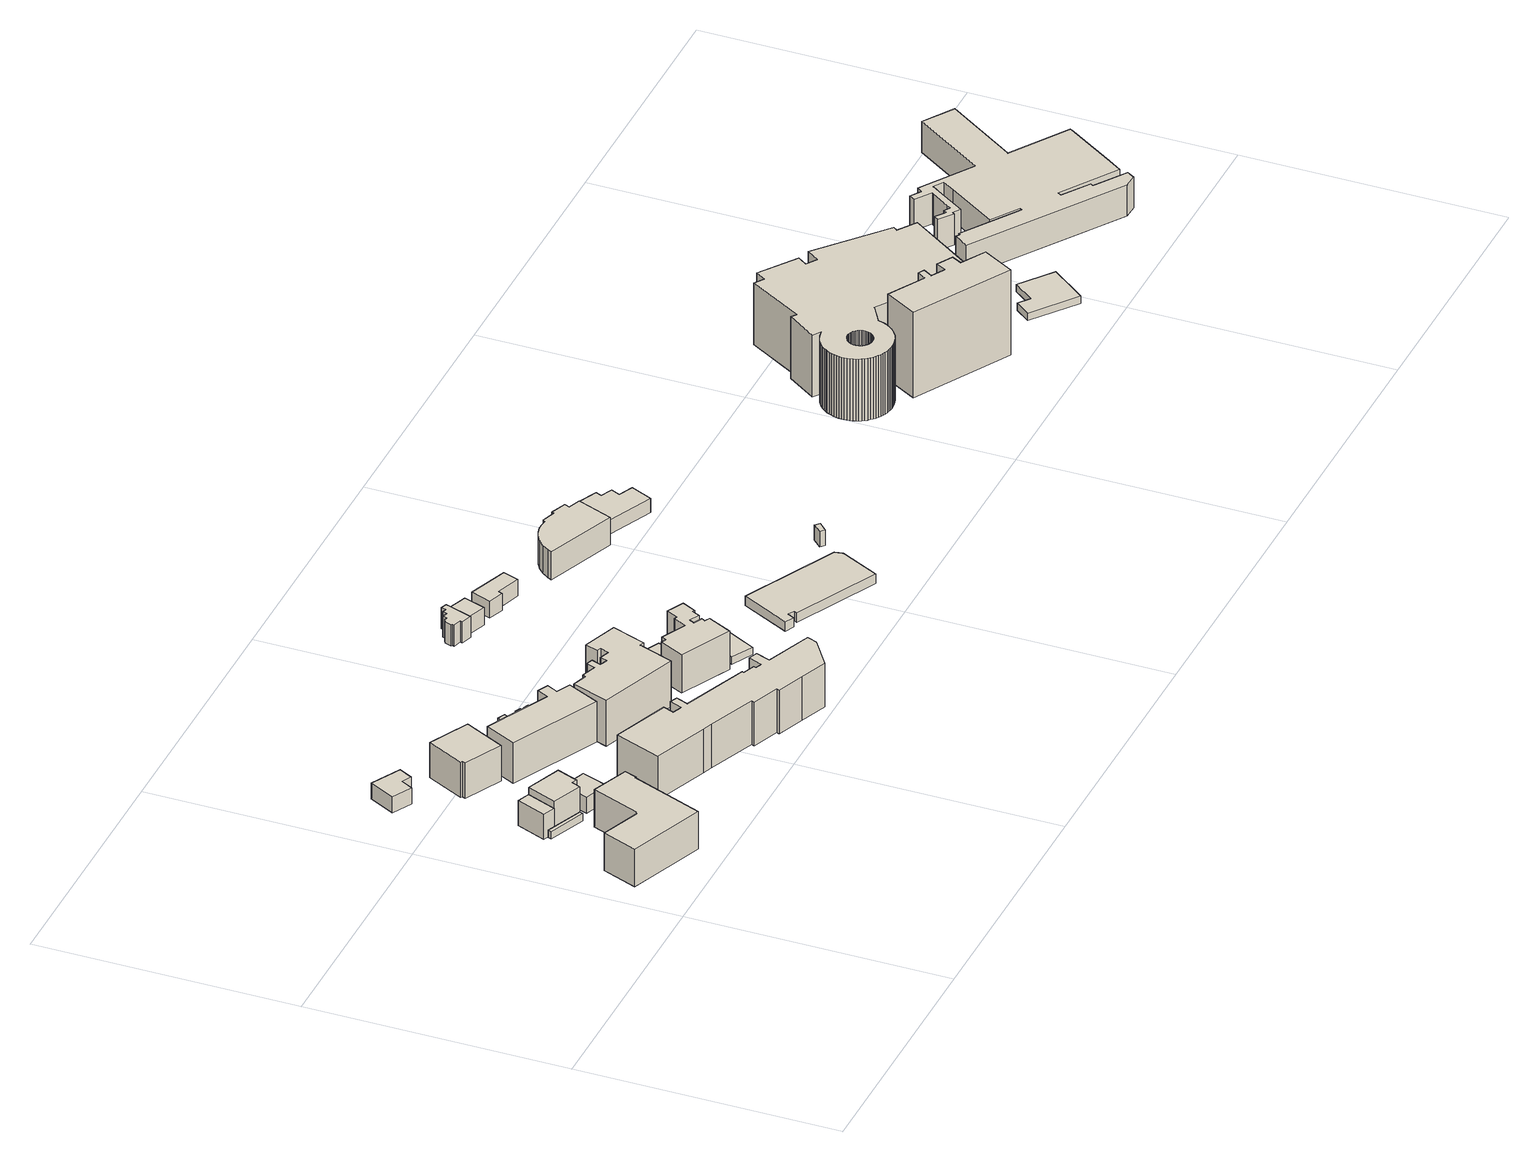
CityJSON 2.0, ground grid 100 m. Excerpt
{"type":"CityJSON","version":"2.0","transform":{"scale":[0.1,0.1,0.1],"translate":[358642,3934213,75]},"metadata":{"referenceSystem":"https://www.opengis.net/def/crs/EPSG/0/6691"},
"CityObjects":{
"building1":{"type":"Building","attributes":{"usage":"422","measuredHeight":16,"storeysAboveGround":3,"BuildingIDAttribute.prefecture":"14","BuildingIDAttribute.city":"14153","BuildingDetailAttribute.totalFloorArea":2285.46,"BuildingDetailAttribute.buildingFootprintArea":761.82,"BuildingDetailAttribute.buildingStructureType":"610","BuildingDetailAttribute.buildingStructureOrgType":"2","BuildingDetailAttribute.orgUsage":"137","BuildingDetailAttribute.surveyYear":2015},"geometry":[{"type":"Solid","lod":"1","boundaries":[[[[0,1,2,3,4,5,6,7,8]],[[7,9,10,8]],[[6,11,9,7]],[[5,12,11,6]],[[4,13,12,5]],[[3,14,13,4]],[[2,15,14,3]],[[1,16,15,2]],[[0,17,16,1]],[[8,10,17,0]],[[9,11,12,13,14,15,16,17,10]]]]}]},
"building2":{"type":"Building","attributes":{"usage":"414","measuredHeight":12,"storeysAboveGround":5,"BuildingIDAttribute.prefecture":"14","BuildingIDAttribute.city":"14153","BuildingDetailAttribute.totalFloorArea":284.4,"BuildingDetailAttribute.buildingFootprintArea":56.88,"BuildingDetailAttribute.buildingStructureType":"610","BuildingDetailAttribute.buildingStructureOrgType":"2","BuildingDetailAttribute.orgUsage":"44","BuildingDetailAttribute.surveyYear":2015},"geometry":[{"type":"Solid","lod":"1","boundaries":[[[[18,19,20,21]],[[20,22,23,21]],[[19,24,22,20]],[[18,25,24,19]],[[21,23,25,18]],[[22,24,25,23]]]]}]},
"building3":{"type":"Building","attributes":{"usage":"414","storeysAboveGround":5,"BuildingIDAttribute.prefecture":"14","BuildingIDAttribute.city":"14153","BuildingDetailAttribute.totalFloorArea":104.4,"BuildingDetailAttribute.buildingFootprintArea":20.88,"BuildingDetailAttribute.buildingStructureType":"610","BuildingDetailAttribute.buildingStructureOrgType":"2","BuildingDetailAttribute.orgUsage":"44","BuildingDetailAttribute.surveyYear":2015},"geometry":[{"type":"Solid","lod":"1","boundaries":[[[[26,27,28,29]],[[28,30,31,29]],[[27,32,30,28]],[[26,33,32,27]],[[29,31,33,26]],[[30,32,33,31]]]]}]},
"building4":{"type":"Building","attributes":{"usage":"414","measuredHeight":14.3,"storeysAboveGround":5,"BuildingIDAttribute.prefecture":"14","BuildingIDAttribute.city":"14153","BuildingDetailAttribute.totalFloorArea":773.36,"BuildingDetailAttribute.buildingFootprintArea":154.67,"BuildingDetailAttribute.buildingStructureType":"610","BuildingDetailAttribute.buildingStructureOrgType":"2","BuildingDetailAttribute.orgUsage":"44","BuildingDetailAttribute.surveyYear":2015},"geometry":[{"type":"Solid","lod":"1","boundaries":[[[[34,35,36,37,38,39]],[[38,40,41,39]],[[37,42,40,38]],[[36,43,42,37]],[[35,44,43,36]],[[34,45,44,35]],[[39,41,45,34]],[[40,42,43,44,45,41]]]]}]},
"building5":{"type":"Building","attributes":{"usage":"411","measuredHeight":7.6,"storeysAboveGround":2,"BuildingIDAttribute.prefecture":"14","BuildingIDAttribute.city":"14153","BuildingDetailAttribute.totalFloorArea":204.3,"BuildingDetailAttribute.buildingFootprintArea":102.15,"BuildingDetailAttribute.buildingStructureType":"601","BuildingDetailAttribute.buildingStructureOrgType":"1","BuildingDetailAttribute.orgUsage":"10","BuildingDetailAttribute.surveyYear":2015},"geometry":[{"type":"Solid","lod":"1","boundaries":[[[[46,47,48,49,50,51]],[[50,52,53,51]],[[49,54,52,50]],[[48,55,54,49]],[[47,56,55,48]],[[46,57,56,47]],[[51,53,57,46]],[[52,54,55,56,57,53]]]]}]},
"building6":{"type":"Building","attributes":{"usage":"411","measuredHeight":7.9,"storeysAboveGround":2,"BuildingIDAttribute.prefecture":"14","BuildingIDAttribute.city":"14153","BuildingDetailAttribute.totalFloorArea":176,"BuildingDetailAttribute.buildingFootprintArea":88,"BuildingDetailAttribute.buildingStructureType":"601","BuildingDetailAttribute.buildingStructureOrgType":"1","BuildingDetailAttribute.orgUsage":"10","BuildingDetailAttribute.surveyYear":2015},"geometry":[{"type":"Solid","lod":"1","boundaries":[[[[58,59,60,61,62,63,64,65]],[[64,66,67,65]],[[63,68,66,64]],[[62,69,68,63]],[[61,70,69,62]],[[60,71,70,61]],[[59,72,71,60]],[[58,73,72,59]],[[65,67,73,58]],[[66,68,69,70,71,72,73,67]]]]}]},
"building7":{"type":"Building","attributes":{"BuildingIDAttribute.prefecture":"14","BuildingIDAttribute.city":"14153","BuildingDetailAttribute.surveyYear":2015},"geometry":[{"type":"Solid","lod":"1","boundaries":[[[[74,75,76,77]],[[76,78,79,77]],[[75,80,78,76]],[[74,81,80,75]],[[77,79,81,74]],[[78,80,81,79]]]]}]},
"building8":{"type":"Building","attributes":{"usage":"414","measuredHeight":15.7,"storeysAboveGround":5,"BuildingIDAttribute.prefecture":"14","BuildingIDAttribute.city":"14153","BuildingDetailAttribute.totalFloorArea":1339.41,"BuildingDetailAttribute.buildingFootprintArea":267.88,"BuildingDetailAttribute.buildingStructureType":"610","BuildingDetailAttribute.buildingStructureOrgType":"2","BuildingDetailAttribute.orgUsage":"44","BuildingDetailAttribute.surveyYear":2015},"geometry":[{"type":"Solid","lod":"1","boundaries":[[[[82,83,84,85,86,87]],[[86,88,89,87]],[[85,90,88,86]],[[84,91,90,85]],[[83,92,91,84]],[[82,93,92,83]],[[87,89,93,82]],[[88,90,91,92,93,89]]]]}]},
"building9":{"type":"Building","attributes":{"measuredHeight":14.6,"BuildingIDAttribute.prefecture":"14","BuildingIDAttribute.city":"14153","BuildingDetailAttribute.surveyYear":2015},"geometry":[{"type":"Solid","lod":"1","boundaries":[[[[94,95,96,97]],[[96,98,99,97]],[[95,100,98,96]],[[94,101,100,95]],[[97,99,101,94]],[[98,100,101,99]]]]}]},
"building10":{"type":"Building","attributes":{"usage":"412","measuredHeight":17.4,"storeysAboveGround":6,"BuildingIDAttribute.prefecture":"14","BuildingIDAttribute.city":"14153","BuildingDetailAttribute.totalFloorArea":2799.77,"BuildingDetailAttribute.buildingFootprintArea":466.63,"BuildingDetailAttribute.buildingStructureType":"610","BuildingDetailAttribute.buildingStructureOrgType":"2","BuildingDetailAttribute.orgUsage":"20","BuildingDetailAttribute.surveyYear":2015},"geometry":[{"type":"Solid","lod":"1","boundaries":[[[[102,103,104,105,106,107,108,109,110,111]],[[110,112,113,111]],[[109,114,112,110]],[[108,115,114,109]],[[107,116,115,108]],[[106,117,116,107]],[[105,118,117,106]],[[104,119,118,105]],[[103,120,119,104]],[[102,121,120,103]],[[111,113,121,102]],[[112,114,115,116,117,118,119,120,121,113]]]]}]},
"building11":{"type":"Building","attributes":{"measuredHeight":3.9,"BuildingIDAttribute.prefecture":"14","BuildingIDAttribute.city":"14153","BuildingDetailAttribute.surveyYear":2015},"geometry":[{"type":"Solid","lod":"1","boundaries":[[[[122,123,124,125]],[[124,126,127,125]],[[123,128,126,124]],[[122,129,128,123]],[[125,127,129,122]],[[126,128,129,127]]]]}]},
"building12":{"type":"Building","attributes":{"measuredHeight":18.2,"BuildingIDAttribute.prefecture":"14","BuildingIDAttribute.city":"14153","BuildingDetailAttribute.surveyYear":2015,"BuildingRiverFloodingRiskAttribute.description":"6","BuildingRiverFloodingRiskAttribute.rankOrg":"1","BuildingRiverFloodingRiskAttribute.depth":0.052,"BuildingRiverFloodingRiskAttribute.adminType":"2","BuildingRiverFloodingRiskAttribute.scale":"2"},"geometry":[{"type":"Solid","lod":"1","boundaries":[[[[130,131,132,133,134,135,136,137,138,139,140,141,142,143,144,145,146,147,148,149,150,151,152,153,154,155]],[[154,156,157,155]],[[153,158,156,154]],[[152,159,158,153]],[[151,160,159,152]],[[150,161,160,151]],[[149,162,161,150]],[[148,163,162,149]],[[147,164,163,148]],[[146,165,164,147]],[[145,166,165,146]],[[144,167,166,145]],[[143,168,167,144]],[[142,169,168,143]],[[141,170,169,142]],[[140,171,170,141]],[[139,172,171,140]],[[138,173,172,139]],[[137,174,173,138]],[[136,175,174,137]],[[135,176,175,136]],[[134,177,176,135]],[[133,178,177,134]],[[132,179,178,133]],[[131,180,179,132]],[[130,181,180,131]],[[155,157,181,130]],[[156,158,159,160,161,162,163,164,165,166,167,168,169,170,171,172,173,174,175,176,177,178,179,180,181,157]]]]}]},
"building13":{"type":"Building","attributes":{"BuildingIDAttribute.prefecture":"14","BuildingIDAttribute.city":"14153","BuildingDetailAttribute.surveyYear":2015},"geometry":[{"type":"Solid","lod":"1","boundaries":[[[[182,183,184,185]],[[184,186,187,185]],[[183,188,186,184]],[[182,189,188,183]],[[185,187,189,182]],[[186,188,189,187]]]]}]},
"building14":{"type":"Building","attributes":{"BuildingIDAttribute.prefecture":"14","BuildingIDAttribute.city":"14153","BuildingDetailAttribute.surveyYear":2015,"BuildingRiverFloodingRiskAttribute.description":"6","BuildingRiverFloodingRiskAttribute.rankOrg":"1","BuildingRiverFloodingRiskAttribute.depth":0.332,"BuildingRiverFloodingRiskAttribute.adminType":"2","BuildingRiverFloodingRiskAttribute.scale":"2"},"geometry":[{"type":"Solid","lod":"1","boundaries":[[[[190,191,192,193]],[[192,194,195,193]],[[191,196,194,192]],[[190,197,196,191]],[[193,195,197,190]],[[194,196,197,195]]]]}]},
"building15":{"type":"Building","attributes":{"usage":"412","measuredHeight":19.7,"storeysAboveGround":6,"BuildingIDAttribute.prefecture":"14","BuildingIDAttribute.city":"14153","BuildingDetailAttribute.totalFloorArea":3585.57,"BuildingDetailAttribute.buildingFootprintArea":597.59,"BuildingDetailAttribute.buildingStructureType":"610","BuildingDetailAttribute.buildingStructureOrgType":"2","BuildingDetailAttribute.orgUsage":"20","BuildingDetailAttribute.surveyYear":2015,"BuildingRiverFloodingRiskAttribute.description":"6","BuildingRiverFloodingRiskAttribute.rankOrg":"1","BuildingRiverFloodingRiskAttribute.depth":0.372,"BuildingRiverFloodingRiskAttribute.adminType":"2","BuildingRiverFloodingRiskAttribute.scale":"2"},"geometry":[{"type":"Solid","lod":"1","boundaries":[[[[198,199,200,201,202,203,204,205,206,207,208,209,210,211,212,213,214,215]],[[214,216,217,215]],[[213,218,216,214]],[[212,219,218,213]],[[211,220,219,212]],[[210,221,220,211]],[[209,222,221,210]],[[208,223,222,209]],[[207,224,223,208]],[[206,225,224,207]],[[205,226,225,206]],[[204,227,226,205]],[[203,228,227,204]],[[202,229,228,203]],[[201,230,229,202]],[[200,231,230,201]],[[199,232,231,200]],[[198,233,232,199]],[[215,217,233,198]],[[216,218,219,220,221,222,223,224,225,226,227,228,229,230,231,232,233,217]]]]}]},
"building16":{"type":"Building","attributes":{"usage":"412","measuredHeight":16.4,"storeysAboveGround":6,"BuildingIDAttribute.prefecture":"14","BuildingIDAttribute.city":"14153","BuildingDetailAttribute.totalFloorArea":1766.77,"BuildingDetailAttribute.buildingFootprintArea":294.46,"BuildingDetailAttribute.buildingStructureType":"610","BuildingDetailAttribute.buildingStructureOrgType":"2","BuildingDetailAttribute.orgUsage":"20","BuildingDetailAttribute.surveyYear":2015,"BuildingRiverFloodingRiskAttribute.description":"6","BuildingRiverFloodingRiskAttribute.rankOrg":"2","BuildingRiverFloodingRiskAttribute.depth":0.562,"BuildingRiverFloodingRiskAttribute.adminType":"2","BuildingRiverFloodingRiskAttribute.scale":"2"},"geometry":[{"type":"Solid","lod":"1","boundaries":[[[[234,235,236,237,238,239,240,241,242,243,244,245,246,247,248,249,250,251]],[[250,252,253,251]],[[249,254,252,250]],[[248,255,254,249]],[[247,256,255,248]],[[246,257,256,247]],[[245,258,257,246]],[[244,259,258,245]],[[243,260,259,244]],[[242,261,260,243]],[[241,262,261,242]],[[240,263,262,241]],[[239,264,263,240]],[[238,265,264,239]],[[237,266,265,238]],[[236,267,266,237]],[[235,268,267,236]],[[234,269,268,235]],[[251,253,269,234]],[[252,254,255,256,257,258,259,260,261,262,263,264,265,266,267,268,269,253]]]]}]},
"building17":{"type":"Building","attributes":{"BuildingIDAttribute.prefecture":"14","BuildingIDAttribute.city":"14153","BuildingDetailAttribute.surveyYear":2015,"BuildingRiverFloodingRiskAttribute.description":"6","BuildingRiverFloodingRiskAttribute.rankOrg":"2","BuildingRiverFloodingRiskAttribute.depth":0.952,"BuildingRiverFloodingRiskAttribute.adminType":"2","BuildingRiverFloodingRiskAttribute.scale":"2"},"geometry":[{"type":"Solid","lod":"1","boundaries":[[[[270,271,272,273]],[[272,274,275,273]],[[271,276,274,272]],[[270,277,276,271]],[[273,275,277,270]],[[274,276,277,275]]]]}]},
"building18":{"type":"Building","attributes":{"BuildingIDAttribute.prefecture":"14","BuildingIDAttribute.city":"14153","BuildingDetailAttribute.surveyYear":2015,"BuildingRiverFloodingRiskAttribute.description":"6","BuildingRiverFloodingRiskAttribute.rankOrg":"2","BuildingRiverFloodingRiskAttribute.depth":1.12,"BuildingRiverFloodingRiskAttribute.adminType":"2","BuildingRiverFloodingRiskAttribute.scale":"2"},"geometry":[{"type":"Solid","lod":"1","boundaries":[[[[278,279,280,281]],[[280,282,283,281]],[[279,284,282,280]],[[278,285,284,279]],[[281,283,285,278]],[[282,284,285,283]]]]}]},
"building19":{"type":"Building","attributes":{"BuildingIDAttribute.prefecture":"14","BuildingIDAttribute.city":"14153","BuildingDetailAttribute.surveyYear":2015,"BuildingRiverFloodingRiskAttribute.description":"6","BuildingRiverFloodingRiskAttribute.rankOrg":"2","BuildingRiverFloodingRiskAttribute.depth":0.981,"BuildingRiverFloodingRiskAttribute.adminType":"2","BuildingRiverFloodingRiskAttribute.scale":"2"},"geometry":[{"type":"Solid","lod":"1","boundaries":[[[[286,287,288,289]],[[288,290,291,289]],[[287,292,290,288]],[[286,293,292,287]],[[289,291,293,286]],[[290,292,293,291]]]]}]},
"building20":{"type":"Building","attributes":{"measuredHeight":10.9,"BuildingIDAttribute.prefecture":"14","BuildingIDAttribute.city":"14153","BuildingDetailAttribute.surveyYear":2015,"BuildingRiverFloodingRiskAttribute.description":"6","BuildingRiverFloodingRiskAttribute.rankOrg":"2","BuildingRiverFloodingRiskAttribute.depth":0.625,"BuildingRiverFloodingRiskAttribute.adminType":"2","BuildingRiverFloodingRiskAttribute.scale":"1","BuildingRiverFloodingRiskAttribute.duration":0.167},"geometry":[{"type":"Solid","lod":"1","boundaries":[[[[294,295,296,297,298,299,300,301,302,303,304,305,306,307,308]],[[307,309,310,308]],[[306,311,309,307]],[[305,312,311,306]],[[304,313,312,305]],[[303,314,313,304]],[[302,315,314,303]],[[301,316,315,302]],[[300,317,316,301]],[[299,318,317,300]],[[298,319,318,299]],[[297,320,319,298]],[[296,321,320,297]],[[295,322,321,296]],[[294,323,322,295]],[[308,310,323,294]],[[309,311,312,313,314,315,316,317,318,319,320,321,322,323,310]]]]}]},
"building21":{"type":"Building","attributes":{"measuredHeight":9.2,"BuildingIDAttribute.prefecture":"14","BuildingIDAttribute.city":"14153","BuildingDetailAttribute.surveyYear":2015,"BuildingRiverFloodingRiskAttribute.description":"6","BuildingRiverFloodingRiskAttribute.rankOrg":"1","BuildingRiverFloodingRiskAttribute.depth":0.484,"BuildingRiverFloodingRiskAttribute.adminType":"2","BuildingRiverFloodingRiskAttribute.scale":"1","BuildingRiverFloodingRiskAttribute.duration":0.167},"geometry":[{"type":"Solid","lod":"1","boundaries":[[[[324,325,326,327]],[[326,328,329,327]],[[325,330,328,326]],[[324,331,330,325]],[[327,329,331,324]],[[328,330,331,329]]]]}]},
"building22":{"type":"Building","attributes":{"measuredHeight":7.6,"BuildingIDAttribute.prefecture":"14","BuildingIDAttribute.city":"14153","BuildingDetailAttribute.surveyYear":2015,"BuildingRiverFloodingRiskAttribute.description":"6","BuildingRiverFloodingRiskAttribute.rankOrg":"2","BuildingRiverFloodingRiskAttribute.depth":0.552,"BuildingRiverFloodingRiskAttribute.adminType":"2","BuildingRiverFloodingRiskAttribute.scale":"1","BuildingRiverFloodingRiskAttribute.duration":0.167},"geometry":[{"type":"Solid","lod":"1","boundaries":[[[[332,333,334,335,336,337]],[[336,338,339,337]],[[335,340,338,336]],[[334,341,340,335]],[[333,342,341,334]],[[332,343,342,333]],[[337,339,343,332]],[[338,340,341,342,343,339]]]]}]},
"building23":{"type":"Building","attributes":{"usage":"402","measuredHeight":4.8,"storeysAboveGround":3,"BuildingIDAttribute.prefecture":"14","BuildingIDAttribute.city":"14153","BuildingDetailAttribute.totalFloorArea":2470.49,"BuildingDetailAttribute.buildingFootprintArea":823.5,"BuildingDetailAttribute.buildingStructureType":"610","BuildingDetailAttribute.buildingStructureOrgType":"2","BuildingDetailAttribute.orgUsage":"71","BuildingDetailAttribute.surveyYear":2015,"BuildingRiverFloodingRiskAttribute.description":"6","BuildingRiverFloodingRiskAttribute.rankOrg":"1","BuildingRiverFloodingRiskAttribute.depth":0.01,"BuildingRiverFloodingRiskAttribute.adminType":"2","BuildingRiverFloodingRiskAttribute.scale":"1"},"geometry":[{"type":"Solid","lod":"1","boundaries":[[[[344,345,346,347,348,349,350,351,352]],[[351,353,354,352]],[[350,355,353,351]],[[349,356,355,350]],[[348,357,356,349]],[[347,358,357,348]],[[346,359,358,347]],[[345,360,359,346]],[[344,361,360,345]],[[352,354,361,344]],[[353,355,356,357,358,359,360,361,354]]]]}]},
"building24":{"type":"Building","attributes":{"measuredHeight":13,"BuildingIDAttribute.prefecture":"14","BuildingIDAttribute.city":"14153","BuildingDetailAttribute.surveyYear":2015,"BuildingRiverFloodingRiskAttribute.description":"6","BuildingRiverFloodingRiskAttribute.rankOrg":"1","BuildingRiverFloodingRiskAttribute.depth":0.442,"BuildingRiverFloodingRiskAttribute.adminType":"2","BuildingRiverFloodingRiskAttribute.scale":"1","BuildingRiverFloodingRiskAttribute.duration":0.15},"geometry":[{"type":"Solid","lod":"1","boundaries":[[[[362,363,364,365,366,367,368,369,370,371,372,373,374,375,376,377]],[[376,378,379,377]],[[375,380,378,376]],[[374,381,380,375]],[[373,382,381,374]],[[372,383,382,373]],[[371,384,383,372]],[[370,385,384,371]],[[369,386,385,370]],[[368,387,386,369]],[[367,388,387,368]],[[366,389,388,367]],[[365,390,389,366]],[[364,391,390,365]],[[363,392,391,364]],[[362,393,392,363]],[[377,379,393,362]],[[378,380,381,382,383,384,385,386,387,388,389,390,391,392,393,379]]]]}]},
"building25":{"type":"Building","attributes":{"measuredHeight":6.5,"BuildingIDAttribute.prefecture":"14","BuildingIDAttribute.city":"14153","BuildingDetailAttribute.surveyYear":2015,"BuildingRiverFloodingRiskAttribute.description":"6","BuildingRiverFloodingRiskAttribute.rankOrg":"2","BuildingRiverFloodingRiskAttribute.depth":2.28,"BuildingRiverFloodingRiskAttribute.adminType":"2","BuildingRiverFloodingRiskAttribute.scale":"1"},"geometry":[{"type":"Solid","lod":"1","boundaries":[[[[394,395,396,397]],[[396,398,399,397]],[[395,400,398,396]],[[394,401,400,395]],[[397,399,401,394]],[[398,400,401,399]]]]}]},
"building26":{"type":"Building","attributes":{"measuredHeight":6.8,"BuildingIDAttribute.prefecture":"14","BuildingIDAttribute.city":"14153","BuildingDetailAttribute.surveyYear":2015,"BuildingRiverFloodingRiskAttribute.description":"6","BuildingRiverFloodingRiskAttribute.rankOrg":"2","BuildingRiverFloodingRiskAttribute.depth":0.501,"BuildingRiverFloodingRiskAttribute.adminType":"2","BuildingRiverFloodingRiskAttribute.scale":"1","BuildingRiverFloodingRiskAttribute.duration":0.133},"geometry":[{"type":"Solid","lod":"1","boundaries":[[[[402,403,404,405,406,407,408,409]],[[408,410,411,409]],[[407,412,410,408]],[[406,413,412,407]],[[405,414,413,406]],[[404,415,414,405]],[[403,416,415,404]],[[402,417,416,403]],[[409,411,417,402]],[[410,412,413,414,415,416,417,411]]]]}]},
"building27":{"type":"Building","attributes":{"usage":"412","measuredHeight":37.3,"storeysAboveGround":12,"BuildingIDAttribute.prefecture":"14","BuildingIDAttribute.city":"14153","BuildingDetailAttribute.totalFloorArea":5883.59,"BuildingDetailAttribute.buildingFootprintArea":490.3,"BuildingDetailAttribute.buildingStructureType":"610","BuildingDetailAttribute.buildingStructureOrgType":"2","BuildingDetailAttribute.orgUsage":"20","BuildingDetailAttribute.surveyYear":2015,"BuildingRiverFloodingRiskAttribute.description":"6","BuildingRiverFloodingRiskAttribute.rankOrg":"2","BuildingRiverFloodingRiskAttribute.depth":0.637,"BuildingRiverFloodingRiskAttribute.adminType":"2","BuildingRiverFloodingRiskAttribute.scale":"1","BuildingRiverFloodingRiskAttribute.duration":0.133},"geometry":[{"type":"Solid","lod":"1","boundaries":[[[[418,419,420,421,422,423,424,425,426,427,428,429]],[[428,430,431,429]],[[427,432,430,428]],[[426,433,432,427]],[[425,434,433,426]],[[424,435,434,425]],[[423,436,435,424]],[[422,437,436,423]],[[421,438,437,422]],[[420,439,438,421]],[[419,440,439,420]],[[418,441,440,419]],[[429,431,441,418]],[[430,432,433,434,435,436,437,438,439,440,441,431]]]]}]},
"building28":{"type":"Building","attributes":{"usage":"402","measuredHeight":31.8,"storeysAboveGround":7,"BuildingIDAttribute.prefecture":"14","BuildingIDAttribute.city":"14153","BuildingDetailAttribute.totalFloorArea":14407.51,"BuildingDetailAttribute.buildingFootprintArea":2058.22,"BuildingDetailAttribute.buildingStructureType":"610","BuildingDetailAttribute.buildingStructureOrgType":"2","BuildingDetailAttribute.orgUsage":"71","BuildingDetailAttribute.surveyYear":2015,"BuildingRiverFloodingRiskAttribute.description":"6","BuildingRiverFloodingRiskAttribute.rankOrg":"2","BuildingRiverFloodingRiskAttribute.depth":0.597,"BuildingRiverFloodingRiskAttribute.adminType":"2","BuildingRiverFloodingRiskAttribute.scale":"1","BuildingRiverFloodingRiskAttribute.duration":0.133},"geometry":[{"type":"Solid","lod":"1","boundaries":[[[[442,443,444,445,446,447,448,449,450,451,452,453,454,455,456,457,458,459,460,461,462,463,464,465,466,467,468,469,470,471,472,473,474,475,476,477,478,479,480,481,482,483,484,485,486,487,488,489,490,491,492,493,494,495,496,497,498,499,500,501,502,503,504,505,506,507,508,509,510,511,512,513,514],[515,516,517,518,519,520,521,522,523,524,525,526,527,528,529,530,531,532,533,534,535,536,537,538,539,540,541,542,543,544,545,546,547,548,549,550,551,552,553,554,555,556,557,558,559,560,561,562]],[[513,563,564,514]],[[512,565,563,513]],[[511,566,565,512]],[[510,567,566,511]],[[509,568,567,510]],[[508,569,568,509]],[[507,570,569,508]],[[506,571,570,507]],[[505,572,571,506]],[[504,573,572,505]],[[503,574,573,504]],[[502,575,574,503]],[[501,576,575,502]],[[500,577,576,501]],[[499,578,577,500]],[[498,579,578,499]],[[497,580,579,498]],[[496,581,580,497]],[[495,582,581,496]],[[494,583,582,495]],[[493,584,583,494]],[[492,585,584,493]],[[491,586,585,492]],[[490,587,586,491]],[[489,588,587,490]],[[488,589,588,489]],[[487,590,589,488]],[[486,591,590,487]],[[485,592,591,486]],[[484,593,592,485]],[[483,594,593,484]],[[482,595,594,483]],[[481,596,595,482]],[[480,597,596,481]],[[479,598,597,480]],[[478,599,598,479]],[[477,600,599,478]],[[476,601,600,477]],[[475,602,601,476]],[[474,603,602,475]],[[473,604,603,474]],[[472,605,604,473]],[[471,606,605,472]],[[470,607,606,471]],[[469,608,607,470]],[[468,609,608,469]],[[467,610,609,468]],[[466,611,610,467]],[[465,612,611,466]],[[464,613,612,465]],[[463,614,613,464]],[[462,615,614,463]],[[461,616,615,462]],[[460,617,616,461]],[[459,618,617,460]],[[458,619,618,459]],[[457,620,619,458]],[[456,621,620,457]],[[455,622,621,456]],[[454,623,622,455]],[[453,624,623,454]],[[452,625,624,453]],[[451,626,625,452]],[[450,627,626,451]],[[449,628,627,450]],[[448,629,628,449]],[[447,630,629,448]],[[446,631,630,447]],[[445,632,631,446]],[[444,633,632,445]],[[443,634,633,444]],[[442,635,634,443]],[[514,564,635,442]],[[561,636,637,562]],[[560,638,636,561]],[[559,639,638,560]],[[558,640,639,559]],[[557,641,640,558]],[[556,642,641,557]],[[555,643,642,556]],[[554,644,643,555]],[[553,645,644,554]],[[552,646,645,553]],[[551,647,646,552]],[[550,648,647,551]],[[549,649,648,550]],[[548,650,649,549]],[[547,651,650,548]],[[546,652,651,547]],[[545,653,652,546]],[[544,654,653,545]],[[543,655,654,544]],[[542,656,655,543]],[[541,657,656,542]],[[540,658,657,541]],[[539,659,658,540]],[[538,660,659,539]],[[537,661,660,538]],[[536,662,661,537]],[[535,663,662,536]],[[534,664,663,535]],[[533,665,664,534]],[[532,666,665,533]],[[531,667,666,532]],[[530,668,667,531]],[[529,669,668,530]],[[528,670,669,529]],[[527,671,670,528]],[[526,672,671,527]],[[525,673,672,526]],[[524,674,673,525]],[[523,675,674,524]],[[522,676,675,523]],[[521,677,676,522]],[[520,678,677,521]],[[519,679,678,520]],[[518,680,679,519]],[[517,681,680,518]],[[516,682,681,517]],[[515,683,682,516]],[[562,637,683,515]],[[563,565,566,567,568,569,570,571,572,573,574,575,576,577,578,579,580,581,582,583,584,585,586,587,588,589,590,591,592,593,594,595,596,597,598,599,600,601,602,603,604,605,606,607,608,609,610,611,612,613,614,615,616,617,618,619,620,621,622,623,624,625,626,627,628,629,630,631,632,633,634,635,564],[636,638,639,640,641,642,643,644,645,646,647,648,649,650,651,652,653,654,655,656,657,658,659,660,661,662,663,664,665,666,667,668,669,670,671,672,673,674,675,676,677,678,679,680,681,682,683,637]]]]}]},
"building29":{"type":"Building","attributes":{"usage":"402","storeysAboveGround":1,"BuildingIDAttribute.prefecture":"14","BuildingIDAttribute.city":"14153","BuildingDetailAttribute.totalFloorArea":308.2,"BuildingDetailAttribute.buildingFootprintArea":308.2,"BuildingDetailAttribute.buildingStructureType":"610","BuildingDetailAttribute.buildingStructureOrgType":"2","BuildingDetailAttribute.orgUsage":"72","BuildingDetailAttribute.surveyYear":2015,"BuildingRiverFloodingRiskAttribute.description":"6","BuildingRiverFloodingRiskAttribute.rankOrg":"2","BuildingRiverFloodingRiskAttribute.depth":0.534,"BuildingRiverFloodingRiskAttribute.adminType":"2","BuildingRiverFloodingRiskAttribute.scale":"2","BuildingRiverFloodingRiskAttribute.duration":0.0333},"geometry":[{"type":"Solid","lod":"1","boundaries":[[[[684,685,686,687,688,689]],[[688,690,691,689]],[[687,692,690,688]],[[686,693,692,687]],[[685,694,693,686]],[[684,695,694,685]],[[689,691,695,684]],[[690,692,693,694,695,691]]]]}]},
"building30":{"type":"Building","attributes":{"BuildingIDAttribute.prefecture":"14","BuildingIDAttribute.city":"14153","BuildingDetailAttribute.surveyYear":2015,"BuildingRiverFloodingRiskAttribute.description":"6","BuildingRiverFloodingRiskAttribute.rankOrg":"1","BuildingRiverFloodingRiskAttribute.depth":0.227,"BuildingRiverFloodingRiskAttribute.adminType":"2","BuildingRiverFloodingRiskAttribute.scale":"1"},"geometry":[{"type":"Solid","lod":"1","boundaries":[[[[696,697,698,699]],[[698,700,701,699]],[[697,702,700,698]],[[696,703,702,697]],[[699,701,703,696]],[[700,702,703,701]]]]}]},
"building31":{"type":"Building","attributes":{"measuredHeight":15,"BuildingIDAttribute.prefecture":"14","BuildingIDAttribute.city":"14153","BuildingDetailAttribute.surveyYear":2015,"BuildingRiverFloodingRiskAttribute.description":"6","BuildingRiverFloodingRiskAttribute.rankOrg":"1","BuildingRiverFloodingRiskAttribute.depth":0.0574,"BuildingRiverFloodingRiskAttribute.adminType":"2","BuildingRiverFloodingRiskAttribute.scale":"1"},"geometry":[{"type":"Solid","lod":"1","boundaries":[[[[704,705,706,707,708,709,710,711,712,713,714,715,716,717,718,719,720,721,722,723,724,725,726,727,728,729,730,731,732,733,734,735,736,737,738,739,740,741,742,743,744,745]],[[744,746,747,745]],[[743,748,746,744]],[[742,749,748,743]],[[741,750,749,742]],[[740,751,750,741]],[[739,752,751,740]],[[738,753,752,739]],[[737,754,753,738]],[[736,755,754,737]],[[735,756,755,736]],[[734,757,756,735]],[[733,758,757,734]],[[732,759,758,733]],[[731,760,759,732]],[[730,761,760,731]],[[729,762,761,730]],[[728,763,762,729]],[[727,764,763,728]],[[726,765,764,727]],[[725,766,765,726]],[[724,767,766,725]],[[723,768,767,724]],[[722,769,768,723]],[[721,770,769,722]],[[720,771,770,721]],[[719,772,771,720]],[[718,773,772,719]],[[717,774,773,718]],[[716,775,774,717]],[[715,776,775,716]],[[714,777,776,715]],[[713,778,777,714]],[[712,779,778,713]],[[711,780,779,712]],[[710,781,780,711]],[[709,782,781,710]],[[708,783,782,709]],[[707,784,783,708]],[[706,785,784,707]],[[705,786,785,706]],[[704,787,786,705]],[[745,747,787,704]],[[746,748,749,750,751,752,753,754,755,756,757,758,759,760,761,762,763,764,765,766,767,768,769,770,771,772,773,774,775,776,777,778,779,780,781,782,783,784,785,786,787,747]]]]}]}
},
"vertices":[
[2,179,82],[54,313,82],[205,254,82],[213,259,82],[286,444,82],[428,388,82],[409,340,82],[405,342,82],[296,64,82],[405,342,237],[296,64,237],[409,340,237],[428,388,237],[286,444,237],[213,259,237],[205,254,237],[54,313,237],[2,179,237],
[155,577,78],[201,691,78],[249,672,78],[203,558,78],[249,672,181],[203,558,181],[201,691,181],[155,577,181],
[311,508,82],[305,494,82],[162,552,82],[168,566,82],[162,552,112],[168,566,112],[305,494,112],[311,508,112],
[352,537,75],[333,545,75],[319,511,75],[203,558,75],[249,672,75],[384,618,75],[249,672,210],[384,618,210],[203,558,210],[319,511,210],[333,545,210],[352,537,210],
[259,1109,67],[224,1128,67],[199,1082,67],[123,1123,67],[175,1222,67],[287,1162,67],[175,1222,133],[287,1162,133],[123,1123,133],[199,1082,133],[224,1128,133],[259,1109,133],
[447,485,73],[444,476,73],[365,505,73],[396,592,73],[403,589,73],[408,603,73],[496,571,73],[462,479,73],[496,571,139],[462,479,139],[408,603,139],[403,589,139],[396,592,139],[365,505,139],[444,476,139],[447,485,139],
[535,393,64],[560,453,64],[576,446,64],[551,386,64],[576,446,94],[551,386,94],[560,453,94],[535,393,94],
[442,852,69],[296,925,69],[302,938,69],[295,941,69],[367,1085,69],[520,1008,69],[367,1085,215],[520,1008,215],[295,941,215],[302,938,215],[296,925,215],[442,852,215],
[582,892,74],[600,930,74],[629,916,74],[610,878,74],[629,916,209],[610,878,209],[600,930,209],[582,892,209],
[445,808,67],[504,929,67],[582,892,67],[610,878,67],[751,809,67],[772,852,67],[814,832,67],[793,790,67],[846,764,67],[787,641,67],[846,764,234],[787,641,234],[793,790,234],[814,832,234],[772,852,234],[751,809,234],[610,878,234],[582,892,234],[504,929,234],[445,808,234],
[593,1085,56],[566,1031,56],[550,1039,56],[576,1093,56],[550,1039,93],[576,1093,93],[566,1031,93],[593,1085,93],
[837,413,58],[821,372,58],[857,358,58],[876,406,58],[906,394,58],[887,347,58],[1139,248,58],[1136,241,58],[1183,223,58],[1179,214,58],[1204,204,58],[1225,258,58],[1260,244,58],[1239,189,58],[1416,120,58],[1402,82,58],[1292,5,58],[1186,47,58],[1081,88,58],[1085,98,58],[981,139,58],[985,150,58],[801,223,58],[763,237,58],[552,320,58],[621,497,58],[552,320,238],[621,497,238],[763,237,238],[801,223,238],[985,150,238],[981,139,238],[1085,98,238],[1081,88,238],[1186,47,238],[1292,5,238],[1402,82,238],[1416,120,238],[1239,189,238],[1260,244,238],[1225,258,238],[1204,204,238],[1179,214,238],[1183,223,238],[1136,241,238],[1139,248,238],[887,347,238],[906,394,238],[876,406,238],[857,358,238],[821,372,238],[837,413,238],
[803,901,54],[833,960,54],[852,950,54],[821,892,54],[852,950,84],[821,892,84],[833,960,84],[803,901,84],
[836,884,52],[866,943,52],[885,933,52],[855,874,52],[885,933,82],[855,874,82],[866,943,82],[836,884,82],
[823,620,32],[875,761,32],[930,741,32],[935,754,32],[995,733,32],[1007,767,32],[1031,758,32],[1018,722,32],[1048,710,32],[1058,738,32],[1096,724,32],[1109,758,32],[1091,764,32],[1109,814,32],[1244,765,32],[1196,634,32],[1179,640,32],[1130,507,32],[1179,640,221],[1130,507,221],[1196,634,221],[1244,765,221],[1109,814,221],[1091,764,221],[1109,758,221],[1096,724,221],[1058,738,221],[1048,710,221],[1018,722,221],[1031,758,221],[1007,767,221],[995,733,221],[935,754,221],[930,741,221],[875,761,221],[823,620,221],
[1196,495,49],[1242,589,49],[1261,580,49],[1270,599,49],[1367,551,49],[1392,602,49],[1402,597,49],[1424,642,49],[1489,609,49],[1463,556,49],[1455,560,49],[1441,531,49],[1402,550,49],[1393,530,49],[1426,514,49],[1419,501,49],[1438,491,49],[1392,398,49],[1438,491,207],[1392,398,207],[1419,501,207],[1426,514,207],[1393,530,207],[1402,550,207],[1441,531,207],[1455,560,207],[1463,556,207],[1489,609,207],[1424,642,207],[1402,597,207],[1392,602,207],[1367,551,207],[1270,599,207],[1261,580,207],[1242,589,207],[1196,495,207],
[1287,637,50],[1271,645,50],[1313,730,50],[1329,723,50],[1313,730,80],[1329,723,80],[1271,645,80],[1287,637,80],
[1303,651,42],[1331,710,42],[1417,670,42],[1390,611,42],[1417,670,72],[1390,611,72],[1331,710,72],[1303,651,72],
[1503,562,51],[1585,519,51],[1502,358,51],[1420,401,51],[1502,358,81],[1420,401,81],[1585,519,81],[1503,562,81],
[1235,1321,18],[1238,1329,18],[1207,1339,18],[1210,1347,18],[1204,1349,18],[1214,1376,18],[1227,1382,18],[1237,1379,18],[1243,1396,18],[1262,1389,18],[1268,1407,18],[1283,1402,18],[1290,1421,18],[1313,1412,18],[1277,1307,18],[1313,1412,105],[1277,1307,105],[1290,1421,105],[1283,1402,105],[1268,1407,105],[1262,1389,105],[1243,1396,105],[1237,1379,105],[1227,1382,105],[1214,1376,105],[1204,1349,105],[1210,1347,105],[1207,1339,105],[1238,1329,105],[1235,1321,105],
[1284,1314,26],[1314,1398,26],[1384,1372,26],[1354,1288,26],[1384,1372,98],[1354,1288,98],[1314,1398,98],[1284,1314,98],
[1545,1243,37],[1452,1276,37],[1446,1259,37],[1385,1281,37],[1414,1359,37],[1567,1303,37],[1414,1359,106],[1567,1303,106],[1385,1281,106],[1446,1259,106],[1452,1276,106],[1545,1243,106],
[1768,314,35],[1744,326,35],[1731,300,35],[1697,317,35],[1790,504,35],[2152,323,35],[2158,292,35],[2083,141,35],[1761,301,35],[2083,141,74],[1761,301,74],[2158,292,74],[2152,323,74],[1790,504,74],[1697,317,74],[1731,300,74],[1744,326,74],[1768,314,74],
[1690,1178,30],[1698,1196,30],[1716,1221,30],[1737,1241,30],[1762,1256,30],[1784,1266,30],[1809,1272,30],[1830,1272,30],[1853,1269,30],[1860,1278,30],[1912,1260,30],[1915,1269,30],[1975,1246,30],[1967,1226,30],[2014,1208,30],[1961,1072,30],[2014,1208,145],[1961,1072,145],[1967,1226,145],[1975,1246,145],[1915,1269,145],[1912,1260,145],[1860,1278,145],[1853,1269,145],[1830,1272,145],[1809,1272,145],[1784,1266,145],[1762,1256,145],[1737,1241,145],[1716,1221,145],[1698,1196,145],[1690,1178,145],
[2258,421,4],[2289,453,4],[2306,438,4],[2274,406,4],[2306,438,67],[2274,406,67],[2289,453,67],[2258,421,67],
[2009,1092,40],[2072,1233,40],[2145,1200,40],[2135,1177,40],[2180,1157,40],[2164,1122,40],[2220,1097,40],[2183,1014,40],[2220,1097,99],[2183,1014,99],[2164,1122,99],[2180,1157,99],[2135,1177,99],[2145,1200,99],[2072,1233,99],[2009,1092,99],
[3179,452,32],[3250,576,32],[3390,496,32],[3409,529,32],[3432,516,32],[3411,481,32],[3461,452,32],[3483,490,32],[3542,456,32],[3521,418,32],[3615,364,32],[3546,242,32],[3615,364,384],[3546,242,384],[3521,418,384],[3542,456,384],[3483,490,384],[3461,452,384],[3411,481,384],[3432,516,384],[3409,529,384],[3390,496,384],[3250,576,384],[3179,452,384],
[3480,998,25],[3455,963,25],[3495,936,25],[3528,984,25],[3775,769,25],[3763,753,25],[3833,705,25],[3635,415,25],[3299,645,25],[3232,604,25],[3232,603,25],[3229,593,25],[3226,583,25],[3222,574,25],[3218,565,25],[3212,556,25],[3206,548,25],[3200,540,25],[3192,533,25],[3184,527,25],[3176,521,25],[3168,515,25],[3158,511,25],[3149,507,25],[3139,504,25],[3129,502,25],[3119,500,25],[3109,499,25],[3099,499,25],[3089,500,25],[3079,502,25],[3069,504,25],[3059,508,25],[3050,512,25],[3041,516,25],[3033,522,25],[3024,528,25],[3017,534,25],[3010,542,25],[3003,549,25],[2997,558,25],[2992,566,25],[2987,576,25],[2984,585,25],[2981,595,25],[2978,605,25],[2977,615,25],[2976,625,25],[2976,635,25],[2977,645,25],[2979,655,25],[2981,665,25],[2985,675,25],[2989,684,25],[2993,693,25],[2999,701,25],[3005,710,25],[3011,717,25],[3019,724,25],[3027,731,25],[3035,737,25],[3044,742,25],[3053,746,25],[3062,750,25],[3072,753,25],[3082,755,25],[3092,757,25],[3062,777,25],[3139,888,25],[3159,874,25],[3281,1083,25],[3316,1059,25],[3342,1097,25],[3106,574,25],[3112,574,25],[3118,574,25],[3123,576,25],[3129,578,25],[3134,581,25],[3139,585,25],[3143,589,25],[3147,594,25],[3150,599,25],[3152,605,25],[3154,610,25],[3155,616,25],[3155,622,25],[3154,628,25],[3153,634,25],[3150,640,25],[3147,645,25],[3144,650,25],[3139,654,25],[3135,658,25],[3129,661,25],[3124,663,25],[3118,665,25],[3112,666,25],[3106,666,25],[3100,665,25],[3094,663,25],[3089,661,25],[3084,658,25],[3079,655,25],[3074,650,25],[3071,646,25],[3068,640,25],[3065,635,25],[3064,629,25],[3063,623,25],[3063,617,25],[3064,611,25],[3065,605,25],[3067,600,25],[3070,594,25],[3074,589,25],[3078,585,25],[3083,581,25],[3088,578,25],[3094,576,25],[3100,574,25],[3316,1059,280],[3342,1097,280],[3281,1083,280],[3159,874,280],[3139,888,280],[3062,777,280],[3092,757,280],[3082,755,280],[3072,753,280],[3062,750,280],[3053,746,280],[3044,742,280],[3035,737,280],[3027,731,280],[3019,724,280],[3011,717,280],[3005,710,280],[2999,701,280],[2993,693,280],[2989,684,280],[2985,675,280],[2981,665,280],[2979,655,280],[2977,645,280],[2976,635,280],[2976,625,280],[2977,615,280],[2978,605,280],[2981,595,280],[2984,585,280],[2987,576,280],[2992,566,280],[2997,558,280],[3003,549,280],[3010,542,280],[3017,534,280],[3024,528,280],[3033,522,280],[3041,516,280],[3050,512,280],[3059,508,280],[3069,504,280],[3079,502,280],[3089,500,280],[3099,499,280],[3109,499,280],[3119,500,280],[3129,502,280],[3139,504,280],[3149,507,280],[3158,511,280],[3168,515,280],[3176,521,280],[3184,527,280],[3192,533,280],[3200,540,280],[3206,548,280],[3212,556,280],[3218,565,280],[3222,574,280],[3226,583,280],[3229,593,280],[3232,603,280],[3232,604,280],[3299,645,280],[3635,415,280],[3833,705,280],[3763,753,280],[3775,769,280],[3528,984,280],[3495,936,280],[3455,963,280],[3480,998,280],[3094,576,280],[3100,574,280],[3088,578,280],[3083,581,280],[3078,585,280],[3074,589,280],[3070,594,280],[3067,600,280],[3065,605,280],[3064,611,280],[3063,617,280],[3063,623,280],[3064,629,280],[3065,635,280],[3068,640,280],[3071,646,280],[3074,650,280],[3079,655,280],[3084,658,280],[3089,661,280],[3094,663,280],[3100,665,280],[3106,666,280],[3112,666,280],[3118,665,280],[3124,663,280],[3129,661,280],[3135,658,280],[3139,654,280],[3144,650,280],[3147,645,280],[3150,640,280],[3153,634,280],[3154,628,280],[3155,622,280],[3155,616,280],[3154,610,280],[3152,605,280],[3150,599,280],[3147,594,280],[3143,589,280],[3139,585,280],[3134,581,280],[3129,578,280],[3123,576,280],[3118,574,280],[3112,574,280],[3106,574,280],
[3752,265,39],[3796,322,39],[3839,289,39],[3900,368,39],[4023,272,39],[3918,136,39],[4023,272,69],[3918,136,69],[3900,368,69],[3839,289,69],[3796,322,69],[3752,265,69],
[3854,664,39],[3952,620,39],[3916,564,39],[3827,604,39],[3916,564,69],[3827,604,69],[3952,620,69],[3854,664,69],
[4196,838,38],[4381,716,38],[4562,988,38],[4676,912,38],[4495,642,38],[4711,500,38],[4701,484,38],[4584,305,38],[4548,251,38],[4336,391,38],[4328,379,38],[4430,310,38],[4423,299,38],[4542,219,38],[4523,190,38],[4471,192,38],[3923,561,38],[3960,616,38],[3975,606,38],[3980,613,38],[4195,468,38],[4201,476,38],[4095,545,38],[4218,732,38],[4247,777,38],[4210,801,38],[4181,757,38],[4118,661,38],[4090,680,38],[4083,672,38],[4030,710,38],[4043,729,38],[4082,701,38],[4090,713,38],[4112,699,38],[4122,715,38],[4167,784,38],[4172,790,38],[4112,831,38],[4127,854,38],[4167,827,38],[4181,847,38],[4167,827,166],[4181,847,166],[4127,854,166],[4112,831,166],[4172,790,166],[4167,784,166],[4122,715,166],[4112,699,166],[4090,713,166],[4082,701,166],[4043,729,166],[4030,710,166],[4083,672,166],[4090,680,166],[4118,661,166],[4181,757,166],[4210,801,166],[4247,777,166],[4218,732,166],[4095,545,166],[4201,476,166],[4195,468,166],[3980,613,166],[3975,606,166],[3960,616,166],[3923,561,166],[4471,192,166],[4523,190,166],[4542,219,166],[4423,299,166],[4430,310,166],[4328,379,166],[4336,391,166],[4548,251,166],[4584,305,166],[4701,484,166],[4711,500,166],[4495,642,166],[4676,912,166],[4562,988,166],[4381,716,166],[4196,838,166]
]}
